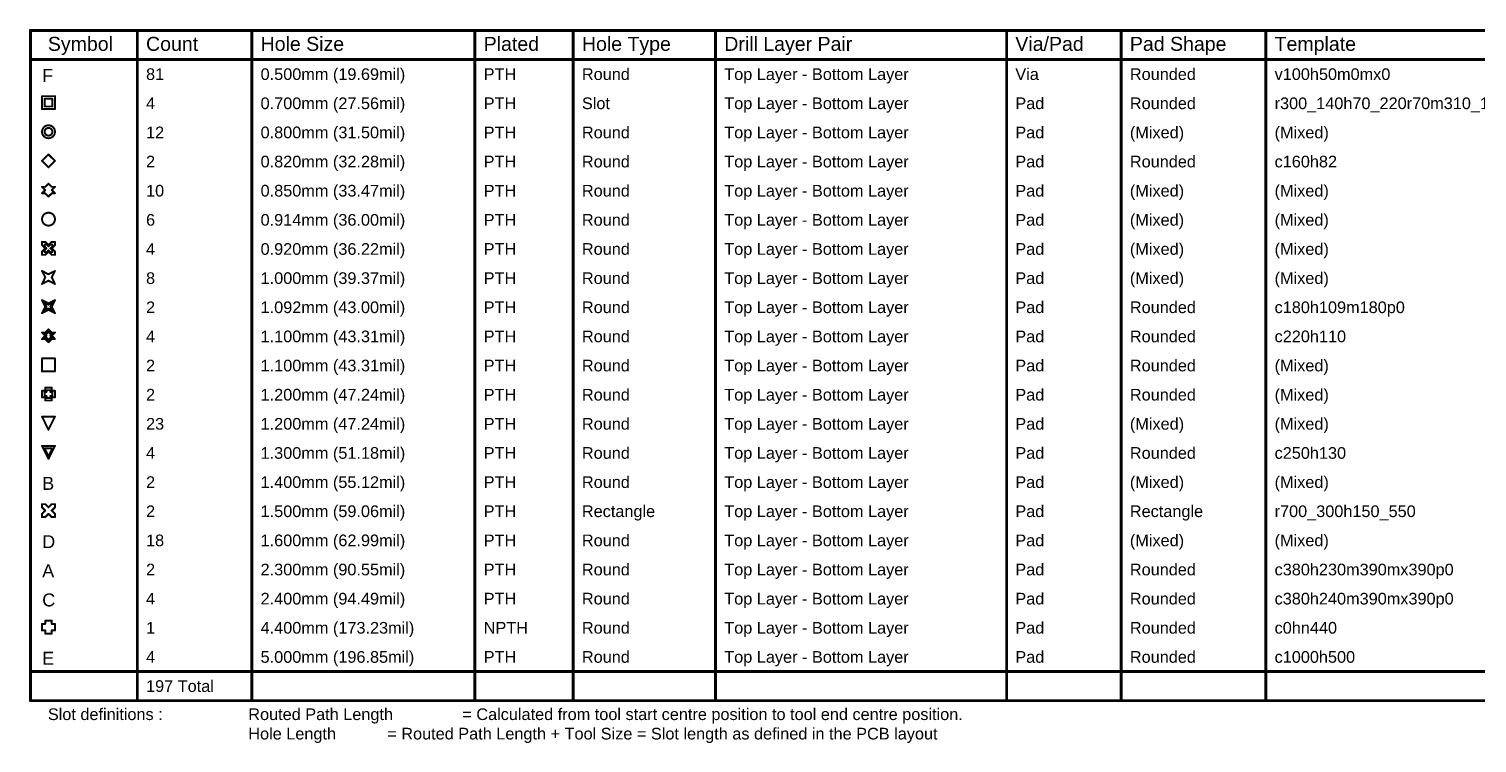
# Model space of a CAD drawing. Header units: inches. Extents: x -38 to 276, y -7 to 269.
# Drawn here: x -37.8 to 151.7, y 175.8 to 269.2 of the extents above; entities that cross this region are included whole.
import ezdxf

# ---------------------------------------------------------------- set-up
doc = ezdxf.new("R2010")
doc.units = ezdxf.units.IN
doc.layers.add('Drill Drawing', color=1, linetype='Continuous')
doc.styles.add('Arial', font='', dxfattribs={"height": 0.2})
doc.styles.get('Arial').set_extended_font_data('Arial')

msp = doc.modelspace()

# ---------------------------------------------------------------- linework, layer by layer
at = {"layer": 'Drill Drawing'}
for points, const_width in [([(-37.58, 268.99), (182.62, 268.99)], 0.381), ([(-37.58, 181.36), (-37.58, 268.99)], 0.381), ([(-23.59, 181.36), (-23.59, 268.99)], 0.381), ([(-8.61, 181.36), (-8.61, 268.99)], 0.381), ([(20.59, 181.36), (20.59, 268.99)], 0.381), ([(33.44, 181.36), (33.44, 268.99)], 0.381), ([(52.08, 181.36), (52.08, 268.99)], 0.381), ([(90.17, 181.36), (90.17, 268.99)], 0.381), ([(105.15, 181.36), (105.15, 268.99)], 0.381), ([(124.1, 181.36), (124.1, 268.99)], 0.381), ([(-37.58, 265.18), (182.62, 265.18)], 0.381), ([(-36.06, 260.39), (-34.37, 260.39)], 0.254), ([(-36.06, 258.7), (-36.06, 260.39)], 0.254), ([(-35.72, 260.05), (-34.71, 260.05)], 0.254), ([(-35.72, 259.04), (-35.72, 260.05)], 0.254), ([(-34.71, 259.04), (-34.71, 260.05)], 0.254), ([(-34.37, 258.7), (-34.37, 260.39)], 0.254), ([(-36.06, 258.7), (-34.37, 258.7)], 0.254), ([(-35.72, 259.04), (-34.71, 259.04)], 0.254), ([(-36.06, 251.93), (-35.22, 252.77)], 0.254), ([(-36.06, 251.93), (-35.22, 251.08)], 0.254), ([(-35.22, 252.77), (-34.37, 251.93)], 0.254), ([(-35.22, 251.08), (-34.37, 251.93)], 0.254), ([(-36.06, 248.54), (-35.64, 248.12)], 0.254), ([(-36.06, 248.54), (-35.64, 248.54)], 0.254), ([(-35.64, 248.54), (-35.22, 248.96)], 0.254), ([(-35.22, 248.96), (-34.79, 248.54)], 0.254), ([(-34.79, 248.54), (-34.37, 248.54)], 0.254), ([(-34.79, 248.12), (-34.37, 248.54)], 0.254), ([(-36.06, 247.69), (-35.64, 248.12)], 0.254), ([(-36.06, 247.69), (-35.64, 247.69)], 0.254), ([(-35.64, 247.69), (-35.22, 247.27)], 0.254), ([(-35.22, 247.27), (-34.79, 247.69)], 0.254), ([(-34.79, 248.12), (-34.37, 247.69)], 0.254), ([(-34.79, 247.69), (-34.37, 247.69)], 0.254), ([(-36.06, 240.92), (-36.06, 241.34)], 0.254), ([(-36.06, 241.34), (-35.64, 241.34)], 0.254), ([(-36.06, 240.92), (-35.64, 240.5)], 0.254), ([(-35.72, 240.75), (-35.72, 241)], 0.254), ([(-35.72, 241), (-35.47, 241)], 0.254), ([(-35.72, 240.75), (-35.47, 240.5)], 0.254), ([(-35.64, 241.34), (-35.22, 240.92)], 0.254), ([(-35.47, 241), (-35.22, 240.75)], 0.254), ([(-35.22, 240.92), (-34.79, 241.34)], 0.254), ([(-35.22, 240.75), (-34.96, 241)], 0.254), ([(-34.96, 241), (-34.71, 241)], 0.254), ([(-34.96, 240.5), (-34.71, 240.75)], 0.254), ([(-34.79, 241.34), (-34.37, 241.34)], 0.254), ([(-34.79, 240.5), (-34.37, 240.92)], 0.254), ([(-34.71, 240.75), (-34.71, 241)], 0.254), ([(-34.37, 240.92), (-34.37, 241.34)], 0.254), ([(-36.06, 240.07), (-35.64, 240.5)], 0.254), ([(-36.06, 239.65), (-36.06, 240.07)], 0.254), ([(-36.06, 239.65), (-35.64, 239.65)], 0.254), ([(-35.72, 240.24), (-35.47, 240.5)], 0.254), ([(-35.72, 239.99), (-35.72, 240.24)], 0.254), ([(-35.72, 239.99), (-35.47, 239.99)], 0.254), ([(-35.64, 239.65), (-35.22, 240.07)], 0.254), ([(-35.47, 239.99), (-35.22, 240.24)], 0.254), ([(-35.22, 240.24), (-34.96, 239.99)], 0.254), ([(-35.22, 240.07), (-34.79, 239.65)], 0.254), ([(-34.96, 240.5), (-34.71, 240.24)], 0.254), ([(-34.96, 239.99), (-34.71, 239.99)], 0.254), ([(-34.79, 240.5), (-34.37, 240.07)], 0.254), ([(-34.79, 239.65), (-34.37, 239.65)], 0.254), ([(-34.71, 239.99), (-34.71, 240.24)], 0.254), ([(-34.37, 239.65), (-34.37, 240.07)], 0.254), ([(-36.06, 237.53), (-35.22, 237.11)], 0.254), ([(-36.06, 237.53), (-35.64, 236.69)], 0.254), ([(-35.22, 237.11), (-34.37, 237.53)], 0.254), ([(-34.79, 236.69), (-34.37, 237.53)], 0.254), ([(-36.06, 235.84), (-35.64, 236.69)], 0.254), ([(-36.06, 235.84), (-35.22, 236.26)], 0.254), ([(-35.22, 236.26), (-34.37, 235.84)], 0.254), ([(-34.79, 236.69), (-34.37, 235.84)], 0.254), ([(-36.06, 233.72), (-35.22, 233.3)], 0.254), ([(-36.06, 233.72), (-35.64, 232.88)], 0.254), ([(-35.72, 233.38), (-35.22, 233.13)], 0.254), ([(-35.72, 233.38), (-35.47, 232.88)], 0.254), ([(-35.22, 233.3), (-34.37, 233.72)], 0.254), ([(-35.22, 233.13), (-34.71, 233.38)], 0.254), ([(-34.96, 232.88), (-34.71, 233.38)], 0.254), ([(-34.79, 232.88), (-34.37, 233.72)], 0.254), ([(-36.06, 232.03), (-35.64, 232.88)], 0.254), ([(-36.06, 232.03), (-35.22, 232.45)], 0.254), ([(-35.72, 232.37), (-35.47, 232.88)], 0.254), ([(-35.72, 232.37), (-35.22, 232.62)], 0.254), ([(-35.22, 232.62), (-34.71, 232.37)], 0.254), ([(-35.22, 232.45), (-34.37, 232.03)], 0.254), ([(-34.96, 232.88), (-34.71, 232.37)], 0.254), ([(-34.79, 232.88), (-34.37, 232.03)], 0.254), ([(-36.06, 229.49), (-35.64, 229.07)], 0.254), ([(-36.06, 229.49), (-35.64, 229.49)], 0.254), ([(-35.72, 229.32), (-35.47, 229.07)], 0.254), ([(-35.72, 229.32), (-35.47, 229.32)], 0.254), ([(-35.64, 229.49), (-35.22, 229.91)], 0.254), ([(-35.47, 229.32), (-35.22, 229.57)], 0.254), ([(-35.22, 229.91), (-34.79, 229.49)], 0.254), ([(-35.22, 229.57), (-34.96, 229.32)], 0.254), ([(-34.96, 229.32), (-34.71, 229.32)], 0.254), ([(-34.96, 229.07), (-34.71, 229.32)], 0.254), ([(-34.79, 229.49), (-34.37, 229.49)], 0.254), ([(-34.79, 229.07), (-34.37, 229.49)], 0.254), ([(-36.06, 228.64), (-35.64, 229.07)], 0.254), ([(-36.06, 228.64), (-35.64, 228.64)], 0.254), ([(-35.72, 228.81), (-35.47, 229.07)], 0.254), ([(-35.72, 228.81), (-35.47, 228.81)], 0.254), ([(-35.64, 228.64), (-35.22, 228.22)], 0.254), ([(-35.47, 228.81), (-35.22, 228.56)], 0.254), ([(-35.22, 228.56), (-34.96, 228.81)], 0.254), ([(-35.22, 228.22), (-34.79, 228.64)], 0.254), ([(-34.96, 229.07), (-34.71, 228.81)], 0.254), ([(-34.96, 228.81), (-34.71, 228.81)], 0.254), ([(-34.79, 229.07), (-34.37, 228.64)], 0.254), ([(-34.79, 228.64), (-34.37, 228.64)], 0.254), ([(-36.06, 226.1), (-34.37, 226.1)], 0.254), ([(-36.06, 224.41), (-36.06, 226.1)], 0.254), ([(-34.37, 224.41), (-34.37, 226.1)], 0.254), ([(-36.06, 224.41), (-34.37, 224.41)], 0.254), ([(-36.06, 221.02), (-36.06, 221.87)], 0.254), ([(-36.06, 221.87), (-35.64, 221.87)], 0.254), ([(-35.72, 221.19), (-35.72, 221.7)], 0.254), ([(-35.72, 221.7), (-35.47, 221.7)], 0.254), ([(-35.64, 221.87), (-35.64, 222.29)], 0.254), ([(-35.64, 222.29), (-34.79, 222.29)], 0.254), ([(-35.47, 221.7), (-35.47, 221.95)], 0.254), ([(-35.47, 221.95), (-34.96, 221.95)], 0.254), ([(-34.96, 221.7), (-34.96, 221.95)], 0.254), ([(-34.96, 221.7), (-34.71, 221.7)], 0.254), ([(-34.79, 221.87), (-34.79, 222.29)], 0.254), ([(-34.79, 221.87), (-34.37, 221.87)], 0.254), ([(-34.71, 221.19), (-34.71, 221.7)], 0.254), ([(-34.37, 221.02), (-34.37, 221.87)], 0.254), ([(-36.06, 221.02), (-35.64, 221.02)], 0.254), ([(-35.72, 221.19), (-35.47, 221.19)], 0.254), ([(-35.64, 220.6), (-35.64, 221.02)], 0.254), ([(-35.64, 220.6), (-34.79, 220.6)], 0.254), ([(-35.47, 220.94), (-35.47, 221.19)], 0.254), ([(-35.47, 220.94), (-34.96, 220.94)], 0.254), ([(-34.96, 221.19), (-34.71, 221.19)], 0.254), ([(-34.96, 220.94), (-34.96, 221.19)], 0.254), ([(-34.79, 221.02), (-34.37, 221.02)], 0.254), ([(-34.79, 220.6), (-34.79, 221.02)], 0.254), ([(-36.06, 218.48), (-34.37, 218.48)], 0.254), ([(-36.06, 218.48), (-35.22, 216.79)], 0.254), ([(-35.22, 216.79), (-34.37, 218.48)], 0.254), ([(-36.06, 214.67), (-34.37, 214.67)], 0.254), ([(-36.06, 214.67), (-35.22, 212.98)], 0.254), ([(-35.72, 214.33), (-34.71, 214.33)], 0.254), ([(-35.72, 214.33), (-35.22, 213.32)], 0.254), ([(-35.22, 212.98), (-34.37, 214.67)], 0.254), ([(-35.22, 213.32), (-34.71, 214.33)], 0.254), ([(-36.06, 206.63), (-36.06, 207.05)], 0.254), ([(-36.06, 207.05), (-35.64, 207.05)], 0.254), ([(-36.06, 206.63), (-35.64, 206.21)], 0.254), ([(-35.64, 207.05), (-35.22, 206.63)], 0.254), ([(-35.22, 206.63), (-34.79, 207.05)], 0.254), ([(-34.79, 207.05), (-34.37, 207.05)], 0.254), ([(-34.79, 206.21), (-34.37, 206.63)], 0.254), ([(-34.37, 206.63), (-34.37, 207.05)], 0.254), ([(-36.06, 205.78), (-35.64, 206.21)], 0.254), ([(-36.06, 205.36), (-36.06, 205.78)], 0.254), ([(-36.06, 205.36), (-35.64, 205.36)], 0.254), ([(-35.64, 205.36), (-35.22, 205.78)], 0.254), ([(-35.22, 205.78), (-34.79, 205.36)], 0.254), ([(-34.79, 206.21), (-34.37, 205.78)], 0.254), ([(-34.79, 205.36), (-34.37, 205.36)], 0.254), ([(-34.37, 205.36), (-34.37, 205.78)], 0.254), ([(-36.06, 190.54), (-36.06, 191.39)], 0.254), ([(-36.06, 191.39), (-35.64, 191.39)], 0.254), ([(-35.64, 191.39), (-35.64, 191.81)], 0.254), ([(-35.64, 191.81), (-34.79, 191.81)], 0.254), ([(-34.79, 191.39), (-34.79, 191.81)], 0.254), ([(-34.79, 191.39), (-34.37, 191.39)], 0.254), ([(-34.37, 190.54), (-34.37, 191.39)], 0.254), ([(-36.06, 190.54), (-35.64, 190.54)], 0.254), ([(-35.64, 190.12), (-35.64, 190.54)], 0.254), ([(-35.64, 190.12), (-34.79, 190.12)], 0.254), ([(-34.79, 190.54), (-34.37, 190.54)], 0.254), ([(-34.79, 190.12), (-34.79, 190.54)], 0.254), ([(-37.58, 185.17), (182.62, 185.17)], 0.381), ([(-37.58, 181.36), (182.62, 181.36)], 0.381)]:
    msp.add_lwpolyline(points, dxfattribs=dict(at, const_width=const_width))
for points, const_width in [([(-37.68, 268.99, 1), (-37.49, 268.99, 1)], 0.191), ([(-37.68, 268.99, 1), (-37.49, 268.99, 1)], 0.191), ([(-23.69, 268.99, 1), (-23.49, 268.99, 1)], 0.191), ([(-8.7, 268.99, 1), (-8.51, 268.99, 1)], 0.191), ([(20.5, 268.99, 1), (20.69, 268.99, 1)], 0.191), ([(33.35, 268.99, 1), (33.54, 268.99, 1)], 0.191), ([(51.99, 268.99, 1), (52.18, 268.99, 1)], 0.191), ([(90.07, 268.99, 1), (90.27, 268.99, 1)], 0.191), ([(105.06, 268.99, 1), (105.25, 268.99, 1)], 0.191), ([(124, 268.99, 1), (124.19, 268.99, 1)], 0.191), ([(-37.68, 265.18, 1), (-37.49, 265.18, 1)], 0.191), ([(-36.13, 260.39, 1), (-36, 260.39, 1)], 0.127), ([(-36.13, 260.39, 1), (-36, 260.39, 1)], 0.127), ([(-35.79, 260.05, 1), (-35.66, 260.05, 1)], 0.127), ([(-35.79, 260.05, 1), (-35.66, 260.05, 1)], 0.127), ([(-34.77, 260.05, 1), (-34.65, 260.05, 1)], 0.127), ([(-34.77, 260.05, 1), (-34.65, 260.05, 1)], 0.127), ([(-34.43, 260.39, 1), (-34.31, 260.39, 1)], 0.127), ([(-34.43, 260.39, 1), (-34.31, 260.39, 1)], 0.127), ([(-36.13, 258.7, 1), (-36, 258.7, 1)], 0.127), ([(-36.13, 258.7, 1), (-36, 258.7, 1)], 0.127), ([(-35.79, 259.04, 1), (-35.66, 259.04, 1)], 0.127), ([(-35.79, 259.04, 1), (-35.66, 259.04, 1)], 0.127), ([(-34.77, 259.04, 1), (-34.65, 259.04, 1)], 0.127), ([(-34.77, 259.04, 1), (-34.65, 259.04, 1)], 0.127), ([(-34.43, 258.7, 1), (-34.31, 258.7, 1)], 0.127), ([(-34.43, 258.7, 1), (-34.31, 258.7, 1)], 0.127), ([(-34.37, 255.74, 1), (-36.06, 255.74, 1)], 0.254), ([(-36.13, 255.74, 1), (-36, 255.74, 1)], 0.127), ([(-34.71, 255.74, 1), (-35.72, 255.74, 1)], 0.254), ([(-35.79, 255.74, 1), (-35.66, 255.74, 1)], 0.127), ([(-34.77, 255.74, 1), (-34.65, 255.74, 1)], 0.127), ([(-34.43, 255.74, 1), (-34.31, 255.74, 1)], 0.127), ([(-36.13, 251.93, 1), (-36, 251.93, 1)], 0.127), ([(-36.13, 251.93, 1), (-36, 251.93, 1)], 0.127), ([(-35.28, 252.77, 1), (-35.15, 252.77, 1)], 0.127), ([(-35.28, 252.77, 1), (-35.15, 252.77, 1)], 0.127), ([(-34.43, 251.93, 1), (-34.31, 251.93, 1)], 0.127), ([(-34.43, 251.93, 1), (-34.31, 251.93, 1)], 0.127), ([(-35.28, 251.08, 1), (-35.15, 251.08, 1)], 0.127), ([(-35.28, 251.08, 1), (-35.15, 251.08, 1)], 0.127), ([(-36.13, 248.54, 1), (-36, 248.54, 1)], 0.127), ([(-36.13, 248.54, 1), (-36, 248.54, 1)], 0.127), ([(-35.7, 248.54, 1), (-35.58, 248.54, 1)], 0.127), ([(-35.7, 248.54, 1), (-35.58, 248.54, 1)], 0.127), ([(-35.28, 248.96, 1), (-35.15, 248.96, 1)], 0.127), ([(-35.28, 248.96, 1), (-35.15, 248.96, 1)], 0.127), ([(-34.86, 248.54, 1), (-34.73, 248.54, 1)], 0.127), ([(-34.86, 248.54, 1), (-34.73, 248.54, 1)], 0.127), ([(-34.43, 248.54, 1), (-34.31, 248.54, 1)], 0.127), ([(-34.43, 248.54, 1), (-34.31, 248.54, 1)], 0.127), ([(-36.13, 247.69, 1), (-36, 247.69, 1)], 0.127), ([(-36.13, 247.69, 1), (-36, 247.69, 1)], 0.127), ([(-35.7, 248.12, 1), (-35.58, 248.12, 1)], 0.127), ([(-35.7, 248.12, 1), (-35.58, 248.12, 1)], 0.127), ([(-35.7, 247.69, 1), (-35.58, 247.69, 1)], 0.127), ([(-35.7, 247.69, 1), (-35.58, 247.69, 1)], 0.127), ([(-35.28, 247.27, 1), (-35.15, 247.27, 1)], 0.127), ([(-35.28, 247.27, 1), (-35.15, 247.27, 1)], 0.127), ([(-34.86, 248.12, 1), (-34.73, 248.12, 1)], 0.127), ([(-34.86, 248.12, 1), (-34.73, 248.12, 1)], 0.127), ([(-34.86, 247.69, 1), (-34.73, 247.69, 1)], 0.127), ([(-34.86, 247.69, 1), (-34.73, 247.69, 1)], 0.127), ([(-34.43, 247.69, 1), (-34.31, 247.69, 1)], 0.127), ([(-34.43, 247.69, 1), (-34.31, 247.69, 1)], 0.127), ([(-34.37, 244.31, 1), (-36.06, 244.31, 1)], 0.254), ([(-36.13, 244.31, 1), (-36, 244.31, 1)], 0.127), ([(-34.43, 244.31, 1), (-34.31, 244.31, 1)], 0.127), ([(-36.13, 241.34, 1), (-36, 241.34, 1)], 0.127), ([(-36.13, 241.34, 1), (-36, 241.34, 1)], 0.127), ([(-36.13, 240.92, 1), (-36, 240.92, 1)], 0.127), ([(-36.13, 240.92, 1), (-36, 240.92, 1)], 0.127), ([(-35.79, 241, 1), (-35.66, 241, 1)], 0.127), ([(-35.79, 241, 1), (-35.66, 241, 1)], 0.127), ([(-35.79, 240.75, 1), (-35.66, 240.75, 1)], 0.127), ([(-35.79, 240.75, 1), (-35.66, 240.75, 1)], 0.127), ([(-35.7, 241.34, 1), (-35.58, 241.34, 1)], 0.127), ([(-35.7, 241.34, 1), (-35.58, 241.34, 1)], 0.127), ([(-35.53, 241, 1), (-35.41, 241, 1)], 0.127), ([(-35.53, 241, 1), (-35.41, 241, 1)], 0.127), ([(-35.28, 240.92, 1), (-35.15, 240.92, 1)], 0.127), ([(-35.28, 240.92, 1), (-35.15, 240.92, 1)], 0.127), ([(-35.28, 240.75, 1), (-35.15, 240.75, 1)], 0.127), ([(-35.28, 240.75, 1), (-35.15, 240.75, 1)], 0.127), ([(-35.03, 241, 1), (-34.9, 241, 1)], 0.127), ([(-35.03, 241, 1), (-34.9, 241, 1)], 0.127), ([(-34.86, 241.34, 1), (-34.73, 241.34, 1)], 0.127), ([(-34.86, 241.34, 1), (-34.73, 241.34, 1)], 0.127), ([(-34.77, 241, 1), (-34.65, 241, 1)], 0.127), ([(-34.77, 241, 1), (-34.65, 241, 1)], 0.127), ([(-34.77, 240.75, 1), (-34.65, 240.75, 1)], 0.127), ([(-34.77, 240.75, 1), (-34.65, 240.75, 1)], 0.127), ([(-34.43, 241.34, 1), (-34.31, 241.34, 1)], 0.127), ([(-34.43, 241.34, 1), (-34.31, 241.34, 1)], 0.127), ([(-34.43, 240.92, 1), (-34.31, 240.92, 1)], 0.127), ([(-34.43, 240.92, 1), (-34.31, 240.92, 1)], 0.127), ([(-36.13, 240.07, 1), (-36, 240.07, 1)], 0.127), ([(-36.13, 240.07, 1), (-36, 240.07, 1)], 0.127), ([(-36.13, 239.65, 1), (-36, 239.65, 1)], 0.127), ([(-36.13, 239.65, 1), (-36, 239.65, 1)], 0.127), ([(-35.79, 240.24, 1), (-35.66, 240.24, 1)], 0.127), ([(-35.79, 240.24, 1), (-35.66, 240.24, 1)], 0.127), ([(-35.79, 239.99, 1), (-35.66, 239.99, 1)], 0.127), ([(-35.79, 239.99, 1), (-35.66, 239.99, 1)], 0.127), ([(-35.7, 240.5, 1), (-35.58, 240.5, 1)], 0.127), ([(-35.7, 240.5, 1), (-35.58, 240.5, 1)], 0.127), ([(-35.7, 239.65, 1), (-35.58, 239.65, 1)], 0.127), ([(-35.7, 239.65, 1), (-35.58, 239.65, 1)], 0.127), ([(-35.53, 240.5, 1), (-35.41, 240.5, 1)], 0.127), ([(-35.53, 240.5, 1), (-35.41, 240.5, 1)], 0.127), ([(-35.53, 239.99, 1), (-35.41, 239.99, 1)], 0.127), ([(-35.53, 239.99, 1), (-35.41, 239.99, 1)], 0.127), ([(-35.28, 240.24, 1), (-35.15, 240.24, 1)], 0.127), ([(-35.28, 240.24, 1), (-35.15, 240.24, 1)], 0.127), ([(-35.28, 240.07, 1), (-35.15, 240.07, 1)], 0.127), ([(-35.28, 240.07, 1), (-35.15, 240.07, 1)], 0.127), ([(-35.03, 240.5, 1), (-34.9, 240.5, 1)], 0.127), ([(-35.03, 240.5, 1), (-34.9, 240.5, 1)], 0.127), ([(-35.03, 239.99, 1), (-34.9, 239.99, 1)], 0.127), ([(-35.03, 239.99, 1), (-34.9, 239.99, 1)], 0.127), ([(-34.86, 240.5, 1), (-34.73, 240.5, 1)], 0.127), ([(-34.86, 240.5, 1), (-34.73, 240.5, 1)], 0.127), ([(-34.86, 239.65, 1), (-34.73, 239.65, 1)], 0.127), ([(-34.86, 239.65, 1), (-34.73, 239.65, 1)], 0.127), ([(-34.77, 240.24, 1), (-34.65, 240.24, 1)], 0.127), ([(-34.77, 240.24, 1), (-34.65, 240.24, 1)], 0.127), ([(-34.77, 239.99, 1), (-34.65, 239.99, 1)], 0.127), ([(-34.77, 239.99, 1), (-34.65, 239.99, 1)], 0.127), ([(-34.43, 240.07, 1), (-34.31, 240.07, 1)], 0.127), ([(-34.43, 240.07, 1), (-34.31, 240.07, 1)], 0.127), ([(-34.43, 239.65, 1), (-34.31, 239.65, 1)], 0.127), ([(-34.43, 239.65, 1), (-34.31, 239.65, 1)], 0.127), ([(-36.13, 237.53, 1), (-36, 237.53, 1)], 0.127), ([(-36.13, 237.53, 1), (-36, 237.53, 1)], 0.127), ([(-35.28, 237.11, 1), (-35.15, 237.11, 1)], 0.127), ([(-35.28, 237.11, 1), (-35.15, 237.11, 1)], 0.127), ([(-34.43, 237.53, 1), (-34.31, 237.53, 1)], 0.127), ([(-34.43, 237.53, 1), (-34.31, 237.53, 1)], 0.127), ([(-36.13, 235.84, 1), (-36, 235.84, 1)], 0.127), ([(-36.13, 235.84, 1), (-36, 235.84, 1)], 0.127), ([(-35.7, 236.69, 1), (-35.58, 236.69, 1)], 0.127), ([(-35.7, 236.69, 1), (-35.58, 236.69, 1)], 0.127), ([(-35.28, 236.26, 1), (-35.15, 236.26, 1)], 0.127), ([(-35.28, 236.26, 1), (-35.15, 236.26, 1)], 0.127), ([(-34.86, 236.69, 1), (-34.73, 236.69, 1)], 0.127), ([(-34.86, 236.69, 1), (-34.73, 236.69, 1)], 0.127), ([(-34.43, 235.84, 1), (-34.31, 235.84, 1)], 0.127), ([(-34.43, 235.84, 1), (-34.31, 235.84, 1)], 0.127), ([(-36.13, 233.72, 1), (-36, 233.72, 1)], 0.127), ([(-36.13, 233.72, 1), (-36, 233.72, 1)], 0.127), ([(-35.79, 233.38, 1), (-35.66, 233.38, 1)], 0.127), ([(-35.79, 233.38, 1), (-35.66, 233.38, 1)], 0.127), ([(-35.28, 233.3, 1), (-35.15, 233.3, 1)], 0.127), ([(-35.28, 233.3, 1), (-35.15, 233.3, 1)], 0.127), ([(-35.28, 233.13, 1), (-35.15, 233.13, 1)], 0.127), ([(-35.28, 233.13, 1), (-35.15, 233.13, 1)], 0.127), ([(-34.77, 233.38, 1), (-34.65, 233.38, 1)], 0.127), ([(-34.77, 233.38, 1), (-34.65, 233.38, 1)], 0.127), ([(-34.43, 233.72, 1), (-34.31, 233.72, 1)], 0.127), ([(-34.43, 233.72, 1), (-34.31, 233.72, 1)], 0.127), ([(-36.13, 232.03, 1), (-36, 232.03, 1)], 0.127), ([(-36.13, 232.03, 1), (-36, 232.03, 1)], 0.127), ([(-35.79, 232.37, 1), (-35.66, 232.37, 1)], 0.127), ([(-35.79, 232.37, 1), (-35.66, 232.37, 1)], 0.127), ([(-35.7, 232.88, 1), (-35.58, 232.88, 1)], 0.127), ([(-35.7, 232.88, 1), (-35.58, 232.88, 1)], 0.127), ([(-35.53, 232.88, 1), (-35.41, 232.88, 1)], 0.127), ([(-35.53, 232.88, 1), (-35.41, 232.88, 1)], 0.127), ([(-35.28, 232.62, 1), (-35.15, 232.62, 1)], 0.127), ([(-35.28, 232.62, 1), (-35.15, 232.62, 1)], 0.127), ([(-35.28, 232.45, 1), (-35.15, 232.45, 1)], 0.127), ([(-35.28, 232.45, 1), (-35.15, 232.45, 1)], 0.127), ([(-35.03, 232.88, 1), (-34.9, 232.88, 1)], 0.127), ([(-35.03, 232.88, 1), (-34.9, 232.88, 1)], 0.127), ([(-34.86, 232.88, 1), (-34.73, 232.88, 1)], 0.127), ([(-34.86, 232.88, 1), (-34.73, 232.88, 1)], 0.127), ([(-34.77, 232.37, 1), (-34.65, 232.37, 1)], 0.127), ([(-34.77, 232.37, 1), (-34.65, 232.37, 1)], 0.127), ([(-34.43, 232.03, 1), (-34.31, 232.03, 1)], 0.127), ([(-34.43, 232.03, 1), (-34.31, 232.03, 1)], 0.127), ([(-36.13, 229.49, 1), (-36, 229.49, 1)], 0.127), ([(-36.13, 229.49, 1), (-36, 229.49, 1)], 0.127), ([(-35.79, 229.32, 1), (-35.66, 229.32, 1)], 0.127), ([(-35.79, 229.32, 1), (-35.66, 229.32, 1)], 0.127), ([(-35.7, 229.49, 1), (-35.58, 229.49, 1)], 0.127), ([(-35.7, 229.49, 1), (-35.58, 229.49, 1)], 0.127), ([(-35.53, 229.32, 1), (-35.41, 229.32, 1)], 0.127), ([(-35.53, 229.32, 1), (-35.41, 229.32, 1)], 0.127), ([(-35.28, 229.91, 1), (-35.15, 229.91, 1)], 0.127), ([(-35.28, 229.91, 1), (-35.15, 229.91, 1)], 0.127), ([(-35.28, 229.57, 1), (-35.15, 229.57, 1)], 0.127), ([(-35.28, 229.57, 1), (-35.15, 229.57, 1)], 0.127), ([(-35.03, 229.32, 1), (-34.9, 229.32, 1)], 0.127), ([(-35.03, 229.32, 1), (-34.9, 229.32, 1)], 0.127), ([(-34.86, 229.49, 1), (-34.73, 229.49, 1)], 0.127), ([(-34.86, 229.49, 1), (-34.73, 229.49, 1)], 0.127), ([(-34.77, 229.32, 1), (-34.65, 229.32, 1)], 0.127), ([(-34.77, 229.32, 1), (-34.65, 229.32, 1)], 0.127), ([(-34.43, 229.49, 1), (-34.31, 229.49, 1)], 0.127), ([(-34.43, 229.49, 1), (-34.31, 229.49, 1)], 0.127), ([(-36.13, 228.64, 1), (-36, 228.64, 1)], 0.127), ([(-36.13, 228.64, 1), (-36, 228.64, 1)], 0.127), ([(-35.79, 228.81, 1), (-35.66, 228.81, 1)], 0.127), ([(-35.79, 228.81, 1), (-35.66, 228.81, 1)], 0.127), ([(-35.7, 229.07, 1), (-35.58, 229.07, 1)], 0.127), ([(-35.7, 229.07, 1), (-35.58, 229.07, 1)], 0.127), ([(-35.7, 228.64, 1), (-35.58, 228.64, 1)], 0.127), ([(-35.7, 228.64, 1), (-35.58, 228.64, 1)], 0.127), ([(-35.53, 229.07, 1), (-35.41, 229.07, 1)], 0.127), ([(-35.53, 229.07, 1), (-35.41, 229.07, 1)], 0.127), ([(-35.53, 228.81, 1), (-35.41, 228.81, 1)], 0.127), ([(-35.53, 228.81, 1), (-35.41, 228.81, 1)], 0.127), ([(-35.28, 228.56, 1), (-35.15, 228.56, 1)], 0.127), ([(-35.28, 228.56, 1), (-35.15, 228.56, 1)], 0.127), ([(-35.28, 228.22, 1), (-35.15, 228.22, 1)], 0.127), ([(-35.28, 228.22, 1), (-35.15, 228.22, 1)], 0.127), ([(-35.03, 229.07, 1), (-34.9, 229.07, 1)], 0.127), ([(-35.03, 229.07, 1), (-34.9, 229.07, 1)], 0.127), ([(-35.03, 228.81, 1), (-34.9, 228.81, 1)], 0.127), ([(-35.03, 228.81, 1), (-34.9, 228.81, 1)], 0.127), ([(-34.86, 229.07, 1), (-34.73, 229.07, 1)], 0.127), ([(-34.86, 229.07, 1), (-34.73, 229.07, 1)], 0.127), ([(-34.86, 228.64, 1), (-34.73, 228.64, 1)], 0.127), ([(-34.86, 228.64, 1), (-34.73, 228.64, 1)], 0.127), ([(-34.77, 228.81, 1), (-34.65, 228.81, 1)], 0.127), ([(-34.77, 228.81, 1), (-34.65, 228.81, 1)], 0.127), ([(-34.43, 228.64, 1), (-34.31, 228.64, 1)], 0.127), ([(-34.43, 228.64, 1), (-34.31, 228.64, 1)], 0.127), ([(-36.13, 226.1, 1), (-36, 226.1, 1)], 0.127), ([(-36.13, 226.1, 1), (-36, 226.1, 1)], 0.127), ([(-34.43, 226.1, 1), (-34.31, 226.1, 1)], 0.127), ([(-34.43, 226.1, 1), (-34.31, 226.1, 1)], 0.127), ([(-36.13, 224.41, 1), (-36, 224.41, 1)], 0.127), ([(-36.13, 224.41, 1), (-36, 224.41, 1)], 0.127), ([(-34.43, 224.41, 1), (-34.31, 224.41, 1)], 0.127), ([(-34.43, 224.41, 1), (-34.31, 224.41, 1)], 0.127), ([(-36.13, 221.87, 1), (-36, 221.87, 1)], 0.127), ([(-36.13, 221.87, 1), (-36, 221.87, 1)], 0.127), ([(-35.79, 221.7, 1), (-35.66, 221.7, 1)], 0.127), ([(-35.79, 221.7, 1), (-35.66, 221.7, 1)], 0.127), ([(-35.7, 222.29, 1), (-35.58, 222.29, 1)], 0.127), ([(-35.7, 222.29, 1), (-35.58, 222.29, 1)], 0.127), ([(-35.7, 221.87, 1), (-35.58, 221.87, 1)], 0.127), ([(-35.7, 221.87, 1), (-35.58, 221.87, 1)], 0.127), ([(-35.53, 221.95, 1), (-35.41, 221.95, 1)], 0.127), ([(-35.53, 221.95, 1), (-35.41, 221.95, 1)], 0.127), ([(-35.53, 221.7, 1), (-35.41, 221.7, 1)], 0.127), ([(-35.53, 221.7, 1), (-35.41, 221.7, 1)], 0.127), ([(-35.03, 221.95, 1), (-34.9, 221.95, 1)], 0.127), ([(-35.03, 221.95, 1), (-34.9, 221.95, 1)], 0.127), ([(-35.03, 221.7, 1), (-34.9, 221.7, 1)], 0.127), ([(-35.03, 221.7, 1), (-34.9, 221.7, 1)], 0.127), ([(-34.86, 222.29, 1), (-34.73, 222.29, 1)], 0.127), ([(-34.86, 222.29, 1), (-34.73, 222.29, 1)], 0.127), ([(-34.86, 221.87, 1), (-34.73, 221.87, 1)], 0.127), ([(-34.86, 221.87, 1), (-34.73, 221.87, 1)], 0.127), ([(-34.77, 221.7, 1), (-34.65, 221.7, 1)], 0.127), ([(-34.77, 221.7, 1), (-34.65, 221.7, 1)], 0.127), ([(-34.43, 221.87, 1), (-34.31, 221.87, 1)], 0.127), ([(-34.43, 221.87, 1), (-34.31, 221.87, 1)], 0.127), ([(-36.13, 221.02, 1), (-36, 221.02, 1)], 0.127), ([(-36.13, 221.02, 1), (-36, 221.02, 1)], 0.127), ([(-35.79, 221.19, 1), (-35.66, 221.19, 1)], 0.127), ([(-35.79, 221.19, 1), (-35.66, 221.19, 1)], 0.127), ([(-35.7, 221.02, 1), (-35.58, 221.02, 1)], 0.127), ([(-35.7, 221.02, 1), (-35.58, 221.02, 1)], 0.127), ([(-35.7, 220.6, 1), (-35.58, 220.6, 1)], 0.127), ([(-35.7, 220.6, 1), (-35.58, 220.6, 1)], 0.127), ([(-35.53, 221.19, 1), (-35.41, 221.19, 1)], 0.127), ([(-35.53, 221.19, 1), (-35.41, 221.19, 1)], 0.127), ([(-35.53, 220.94, 1), (-35.41, 220.94, 1)], 0.127), ([(-35.53, 220.94, 1), (-35.41, 220.94, 1)], 0.127), ([(-35.03, 221.19, 1), (-34.9, 221.19, 1)], 0.127), ([(-35.03, 221.19, 1), (-34.9, 221.19, 1)], 0.127), ([(-35.03, 220.94, 1), (-34.9, 220.94, 1)], 0.127), ([(-35.03, 220.94, 1), (-34.9, 220.94, 1)], 0.127), ([(-34.86, 221.02, 1), (-34.73, 221.02, 1)], 0.127), ([(-34.86, 221.02, 1), (-34.73, 221.02, 1)], 0.127), ([(-34.86, 220.6, 1), (-34.73, 220.6, 1)], 0.127), ([(-34.86, 220.6, 1), (-34.73, 220.6, 1)], 0.127), ([(-34.77, 221.19, 1), (-34.65, 221.19, 1)], 0.127), ([(-34.77, 221.19, 1), (-34.65, 221.19, 1)], 0.127), ([(-34.43, 221.02, 1), (-34.31, 221.02, 1)], 0.127), ([(-34.43, 221.02, 1), (-34.31, 221.02, 1)], 0.127), ([(-36.13, 218.48, 1), (-36, 218.48, 1)], 0.127), ([(-36.13, 218.48, 1), (-36, 218.48, 1)], 0.127), ([(-34.43, 218.48, 1), (-34.31, 218.48, 1)], 0.127), ([(-34.43, 218.48, 1), (-34.31, 218.48, 1)], 0.127), ([(-35.28, 216.79, 1), (-35.15, 216.79, 1)], 0.127), ([(-35.28, 216.79, 1), (-35.15, 216.79, 1)], 0.127), ([(-36.13, 214.67, 1), (-36, 214.67, 1)], 0.127), ([(-36.13, 214.67, 1), (-36, 214.67, 1)], 0.127), ([(-35.79, 214.33, 1), (-35.66, 214.33, 1)], 0.127), ([(-35.79, 214.33, 1), (-35.66, 214.33, 1)], 0.127), ([(-34.77, 214.33, 1), (-34.65, 214.33, 1)], 0.127), ([(-34.77, 214.33, 1), (-34.65, 214.33, 1)], 0.127), ([(-34.43, 214.67, 1), (-34.31, 214.67, 1)], 0.127), ([(-34.43, 214.67, 1), (-34.31, 214.67, 1)], 0.127), ([(-35.28, 213.32, 1), (-35.15, 213.32, 1)], 0.127), ([(-35.28, 213.32, 1), (-35.15, 213.32, 1)], 0.127), ([(-35.28, 212.98, 1), (-35.15, 212.98, 1)], 0.127), ([(-35.28, 212.98, 1), (-35.15, 212.98, 1)], 0.127), ([(-36.13, 207.05, 1), (-36, 207.05, 1)], 0.127), ([(-36.13, 207.05, 1), (-36, 207.05, 1)], 0.127), ([(-36.13, 206.63, 1), (-36, 206.63, 1)], 0.127), ([(-36.13, 206.63, 1), (-36, 206.63, 1)], 0.127), ([(-35.7, 207.05, 1), (-35.58, 207.05, 1)], 0.127), ([(-35.7, 207.05, 1), (-35.58, 207.05, 1)], 0.127), ([(-35.28, 206.63, 1), (-35.15, 206.63, 1)], 0.127), ([(-35.28, 206.63, 1), (-35.15, 206.63, 1)], 0.127), ([(-34.86, 207.05, 1), (-34.73, 207.05, 1)], 0.127), ([(-34.86, 207.05, 1), (-34.73, 207.05, 1)], 0.127), ([(-34.43, 207.05, 1), (-34.31, 207.05, 1)], 0.127), ([(-34.43, 207.05, 1), (-34.31, 207.05, 1)], 0.127), ([(-34.43, 206.63, 1), (-34.31, 206.63, 1)], 0.127), ([(-34.43, 206.63, 1), (-34.31, 206.63, 1)], 0.127), ([(-36.13, 205.78, 1), (-36, 205.78, 1)], 0.127), ([(-36.13, 205.78, 1), (-36, 205.78, 1)], 0.127), ([(-36.13, 205.36, 1), (-36, 205.36, 1)], 0.127), ([(-36.13, 205.36, 1), (-36, 205.36, 1)], 0.127), ([(-35.7, 206.21, 1), (-35.58, 206.21, 1)], 0.127), ([(-35.7, 206.21, 1), (-35.58, 206.21, 1)], 0.127), ([(-35.7, 205.36, 1), (-35.58, 205.36, 1)], 0.127), ([(-35.7, 205.36, 1), (-35.58, 205.36, 1)], 0.127), ([(-35.28, 205.78, 1), (-35.15, 205.78, 1)], 0.127), ([(-35.28, 205.78, 1), (-35.15, 205.78, 1)], 0.127), ([(-34.86, 206.21, 1), (-34.73, 206.21, 1)], 0.127), ([(-34.86, 206.21, 1), (-34.73, 206.21, 1)], 0.127), ([(-34.86, 205.36, 1), (-34.73, 205.36, 1)], 0.127), ([(-34.86, 205.36, 1), (-34.73, 205.36, 1)], 0.127), ([(-34.43, 205.78, 1), (-34.31, 205.78, 1)], 0.127), ([(-34.43, 205.78, 1), (-34.31, 205.78, 1)], 0.127), ([(-34.43, 205.36, 1), (-34.31, 205.36, 1)], 0.127), ([(-34.43, 205.36, 1), (-34.31, 205.36, 1)], 0.127), ([(-36.13, 191.39, 1), (-36, 191.39, 1)], 0.127), ([(-36.13, 191.39, 1), (-36, 191.39, 1)], 0.127), ([(-35.7, 191.81, 1), (-35.58, 191.81, 1)], 0.127), ([(-35.7, 191.81, 1), (-35.58, 191.81, 1)], 0.127), ([(-35.7, 191.39, 1), (-35.58, 191.39, 1)], 0.127), ([(-35.7, 191.39, 1), (-35.58, 191.39, 1)], 0.127), ([(-34.86, 191.81, 1), (-34.73, 191.81, 1)], 0.127), ([(-34.86, 191.81, 1), (-34.73, 191.81, 1)], 0.127), ([(-34.86, 191.39, 1), (-34.73, 191.39, 1)], 0.127), ([(-34.86, 191.39, 1), (-34.73, 191.39, 1)], 0.127), ([(-34.43, 191.39, 1), (-34.31, 191.39, 1)], 0.127), ([(-34.43, 191.39, 1), (-34.31, 191.39, 1)], 0.127), ([(-36.13, 190.54, 1), (-36, 190.54, 1)], 0.127), ([(-36.13, 190.54, 1), (-36, 190.54, 1)], 0.127), ([(-35.7, 190.54, 1), (-35.58, 190.54, 1)], 0.127), ([(-35.7, 190.54, 1), (-35.58, 190.54, 1)], 0.127), ([(-35.7, 190.12, 1), (-35.58, 190.12, 1)], 0.127), ([(-35.7, 190.12, 1), (-35.58, 190.12, 1)], 0.127), ([(-34.86, 190.54, 1), (-34.73, 190.54, 1)], 0.127), ([(-34.86, 190.54, 1), (-34.73, 190.54, 1)], 0.127), ([(-34.86, 190.12, 1), (-34.73, 190.12, 1)], 0.127), ([(-34.86, 190.12, 1), (-34.73, 190.12, 1)], 0.127), ([(-34.43, 190.54, 1), (-34.31, 190.54, 1)], 0.127), ([(-34.43, 190.54, 1), (-34.31, 190.54, 1)], 0.127), ([(-37.68, 185.17, 1), (-37.49, 185.17, 1)], 0.191), ([(-37.68, 181.36, 1), (-37.49, 181.36, 1)], 0.191), ([(-37.68, 181.36, 1), (-37.49, 181.36, 1)], 0.191), ([(-23.69, 181.36, 1), (-23.49, 181.36, 1)], 0.191), ([(-8.7, 181.36, 1), (-8.51, 181.36, 1)], 0.191), ([(20.5, 181.36, 1), (20.69, 181.36, 1)], 0.191), ([(33.35, 181.36, 1), (33.54, 181.36, 1)], 0.191), ([(51.99, 181.36, 1), (52.18, 181.36, 1)], 0.191), ([(90.07, 181.36, 1), (90.27, 181.36, 1)], 0.191), ([(105.06, 181.36, 1), (105.25, 181.36, 1)], 0.191), ([(124, 181.36, 1), (124.19, 181.36, 1)], 0.191)]:
    msp.add_lwpolyline(points, format="xyb", close=True, dxfattribs=dict(at, const_width=const_width))

# ---------------------------------------------------------------- texts
at = {"layer": 'Drill Drawing', "style": 'Arial'}
for s, height, p in [('Symbol', 1.829, (-35.3, 266.32)), ('Count', 1.829, (-22.45, 266.32)), ('Hole Size', 1.829, (-7.46, 266.32)), ('Plated', 1.829, (21.74, 266.32)), ('Hole Type', 1.829, (34.59, 266.32)), ('Drill Layer Pair', 1.8288, (53.22, 266.32)), ('Via/Pad', 1.829, (91.31, 266.32)), ('Pad Shape', 1.829, (106.3, 266.32)), ('Template', 1.829, (125.24, 266.32)), ('F', 1.69, (-36.04, 262.26)), ('81', 1.524, (-22.45, 262.51)), ('0.500mm (19.69mil)', 1.524, (-7.46, 262.51)), ('PTH', 1.524, (21.74, 262.51)), ('Round', 1.524, (34.59, 262.51)), ('Top Layer - Bottom Layer', 1.524, (53.22, 262.51)), ('Via', 1.524, (91.31, 262.51)), ('Rounded', 1.524, (106.3, 262.51)), ('v100h50m0mx0', 1.524, (125.24, 262.51)), ('4', 1.52, (-22.45, 258.7)), ('0.700mm (27.56mil)', 1.524, (-7.46, 258.7)), ('PTH', 1.524, (21.74, 258.7)), ('Slot', 1.524, (34.59, 258.7)), ('Top Layer - Bottom Layer', 1.524, (53.22, 258.7)), ('Pad', 1.524, (91.31, 258.7)), ('Rounded', 1.524, (106.3, 258.7)), ('r300_140h70_220r70m310_150mx310_150p0', 1.524, (125.24, 258.7)), ('12', 1.524, (-22.45, 254.89)), ('0.800mm (31.50mil)', 1.524, (-7.46, 254.89)), ('PTH', 1.524, (21.74, 254.89)), ('Round', 1.524, (34.59, 254.89)), ('Top Layer - Bottom Layer', 1.524, (53.22, 254.89)), ('Pad', 1.524, (91.31, 254.89)), ('(Mixed)', 1.524, (106.3, 254.89)), ('(Mixed)', 1.524, (125.24, 254.89)), ('2', 1.52, (-22.45, 251.08)), ('0.820mm (32.28mil)', 1.524, (-7.46, 251.08)), ('PTH', 1.524, (21.74, 251.08)), ('Round', 1.524, (34.59, 251.08)), ('Top Layer - Bottom Layer', 1.524, (53.22, 251.08)), ('Pad', 1.524, (91.31, 251.08)), ('Rounded', 1.524, (106.3, 251.08)), ('c160h82', 1.524, (125.24, 251.08)), ('10', 1.524, (-22.45, 247.27)), ('0.850mm (33.47mil)', 1.524, (-7.46, 247.27)), ('PTH', 1.524, (21.74, 247.27)), ('Round', 1.524, (34.59, 247.27)), ('Top Layer - Bottom Layer', 1.524, (53.22, 247.27)), ('Pad', 1.524, (91.31, 247.27)), ('(Mixed)', 1.524, (106.3, 247.27)), ('(Mixed)', 1.524, (125.24, 247.27)), ('6', 1.52, (-22.45, 243.46)), ('0.914mm (36.00mil)', 1.524, (-7.46, 243.46)), ('PTH', 1.524, (21.74, 243.46)), ('Round', 1.524, (34.59, 243.46)), ('Top Layer - Bottom Layer', 1.524, (53.22, 243.46)), ('Pad', 1.524, (91.31, 243.46)), ('(Mixed)', 1.524, (106.3, 243.46)), ('(Mixed)', 1.524, (125.24, 243.46)), ('4', 1.52, (-22.45, 239.65)), ('0.920mm (36.22mil)', 1.524, (-7.46, 239.65)), ('PTH', 1.524, (21.74, 239.65)), ('Round', 1.524, (34.59, 239.65)), ('Top Layer - Bottom Layer', 1.524, (53.22, 239.65)), ('Pad', 1.524, (91.31, 239.65)), ('(Mixed)', 1.524, (106.3, 239.65)), ('(Mixed)', 1.524, (125.24, 239.65)), ('8', 1.52, (-22.45, 235.84)), ('1.000mm (39.37mil)', 1.524, (-7.46, 235.84)), ('PTH', 1.524, (21.74, 235.84)), ('Round', 1.524, (34.59, 235.84)), ('Top Layer - Bottom Layer', 1.524, (53.22, 235.84)), ('Pad', 1.524, (91.31, 235.84)), ('(Mixed)', 1.524, (106.3, 235.84)), ('(Mixed)', 1.524, (125.24, 235.84)), ('2', 1.52, (-22.45, 232.03)), ('1.092mm (43.00mil)', 1.524, (-7.46, 232.03)), ('PTH', 1.524, (21.74, 232.03)), ('Round', 1.524, (34.59, 232.03)), ('Top Layer - Bottom Layer', 1.524, (53.22, 232.03)), ('Pad', 1.524, (91.31, 232.03)), ('Rounded', 1.524, (106.3, 232.03)), ('c180h109m180p0', 1.524, (125.24, 232.03)), ('4', 1.52, (-22.45, 228.22)), ('1.100mm (43.31mil)', 1.524, (-7.46, 228.22)), ('PTH', 1.524, (21.74, 228.22)), ('Round', 1.524, (34.59, 228.22)), ('Top Layer - Bottom Layer', 1.524, (53.22, 228.22)), ('Pad', 1.524, (91.31, 228.22)), ('Rounded', 1.524, (106.3, 228.22)), ('c220h110', 1.524, (125.24, 228.22)), ('2', 1.52, (-22.45, 224.41)), ('1.100mm (43.31mil)', 1.524, (-7.46, 224.41)), ('PTH', 1.524, (21.74, 224.41)), ('Round', 1.524, (34.59, 224.41)), ('Top Layer - Bottom Layer', 1.524, (53.22, 224.41)), ('Pad', 1.524, (91.31, 224.41)), ('Rounded', 1.524, (106.3, 224.41)), ('(Mixed)', 1.524, (125.24, 224.41)), ('2', 1.52, (-22.45, 220.6)), ('1.200mm (47.24mil)', 1.524, (-7.46, 220.6)), ('PTH', 1.524, (21.74, 220.6)), ('Round', 1.524, (34.59, 220.6)), ('Top Layer - Bottom Layer', 1.524, (53.22, 220.6)), ('Pad', 1.524, (91.31, 220.6)), ('Rounded', 1.524, (106.3, 220.6)), ('(Mixed)', 1.524, (125.24, 220.6)), ('23', 1.524, (-22.45, 216.79)), ('1.200mm (47.24mil)', 1.524, (-7.46, 216.79)), ('PTH', 1.524, (21.74, 216.79)), ('Round', 1.524, (34.59, 216.79)), ('Top Layer - Bottom Layer', 1.524, (53.22, 216.79)), ('Pad', 1.524, (91.31, 216.79)), ('(Mixed)', 1.524, (106.3, 216.79)), ('(Mixed)', 1.524, (125.24, 216.79)), ('4', 1.52, (-22.45, 212.98)), ('1.300mm (51.18mil)', 1.524, (-7.46, 212.98)), ('PTH', 1.524, (21.74, 212.98)), ('Round', 1.524, (34.59, 212.98)), ('Top Layer - Bottom Layer', 1.524, (53.22, 212.98)), ('Pad', 1.524, (91.31, 212.98)), ('Rounded', 1.524, (106.3, 212.98)), ('c250h130', 1.524, (125.24, 212.98)), ('B', 1.69, (-36.04, 208.92)), ('2', 1.52, (-22.45, 209.17)), ('1.400mm (55.12mil)', 1.524, (-7.46, 209.17)), ('PTH', 1.524, (21.74, 209.17)), ('Round', 1.524, (34.59, 209.17)), ('Top Layer - Bottom Layer', 1.524, (53.22, 209.17)), ('Pad', 1.524, (91.31, 209.17)), ('(Mixed)', 1.524, (106.3, 209.17)), ('(Mixed)', 1.524, (125.24, 209.17)), ('2', 1.52, (-22.45, 205.36)), ('1.500mm (59.06mil)', 1.524, (-7.46, 205.36)), ('PTH', 1.524, (21.74, 205.36)), ('Rectangle', 1.524, (34.59, 205.36)), ('Top Layer - Bottom Layer', 1.524, (53.22, 205.36)), ('Pad', 1.524, (91.31, 205.36)), ('Rectangle', 1.524, (106.3, 205.36)), ('r700_300h150_550', 1.524, (125.24, 205.36)), ('D', 1.69, (-36.04, 201.3)), ('18', 1.524, (-22.45, 201.55)), ('1.600mm (62.99mil)', 1.524, (-7.46, 201.55)), ('PTH', 1.524, (21.74, 201.55)), ('Round', 1.524, (34.59, 201.55)), ('Top Layer - Bottom Layer', 1.524, (53.22, 201.55)), ('Pad', 1.524, (91.31, 201.55)), ('(Mixed)', 1.524, (106.3, 201.55)), ('(Mixed)', 1.524, (125.24, 201.55)), ('A', 1.69, (-36.04, 197.49)), ('2', 1.52, (-22.45, 197.74)), ('2.300mm (90.55mil)', 1.524, (-7.46, 197.74)), ('PTH', 1.524, (21.74, 197.74)), ('Round', 1.524, (34.59, 197.74)), ('Top Layer - Bottom Layer', 1.524, (53.22, 197.74)), ('Pad', 1.524, (91.31, 197.74)), ('Rounded', 1.524, (106.3, 197.74)), ('c380h230m390mx390p0', 1.524, (125.24, 197.74)), ('C', 1.69, (-36.04, 193.68)), ('4', 1.52, (-22.45, 193.93)), ('2.400mm (94.49mil)', 1.524, (-7.46, 193.93)), ('PTH', 1.524, (21.74, 193.93)), ('Round', 1.524, (34.59, 193.93)), ('Top Layer - Bottom Layer', 1.524, (53.22, 193.93)), ('Pad', 1.524, (91.31, 193.93)), ('Rounded', 1.524, (106.3, 193.93)), ('c380h240m390mx390p0', 1.524, (125.24, 193.93)), ('1', 1.52, (-22.45, 190.12)), ('4.400mm (173.23mil)', 1.524, (-7.46, 190.12)), ('NPTH', 1.524, (21.74, 190.12)), ('Round', 1.524, (34.59, 190.12)), ('Top Layer - Bottom Layer', 1.524, (53.22, 190.12)), ('Pad', 1.524, (91.31, 190.12)), ('Rounded', 1.524, (106.3, 190.12)), ('c0hn440', 1.524, (125.24, 190.12)), ('E', 1.69, (-36.04, 186.06)), ('4', 1.52, (-22.45, 186.31)), ('5.000mm (196.85mil)', 1.524, (-7.46, 186.31)), ('PTH', 1.524, (21.74, 186.31)), ('Round', 1.524, (34.59, 186.31)), ('Top Layer - Bottom Layer', 1.524, (53.22, 186.31)), ('Pad', 1.524, (91.31, 186.31)), ('Rounded', 1.524, (106.3, 186.31)), ('c1000h500', 1.524, (125.24, 186.31)), ('197 Total', 1.524, (-22.45, 182.5)), ('Slot definitions :', 1.524, (-35.3, 178.82)), ('Routed Path Length', 1.524, (-9.07, 178.82)), ('= Calculated from tool start centre position to tool end centre position.', 1.524, (18.94, 178.82)), ('Hole Length', 1.524, (-9.07, 176.28)), (' = Routed Path Length + Tool Size = Slot length as defined in the PCB layout', 1.524, (8.53, 176.28))]:
    msp.add_text(s, height=height, dxfattribs=at).set_placement(p)

doc.saveas('drawing.dxf')
